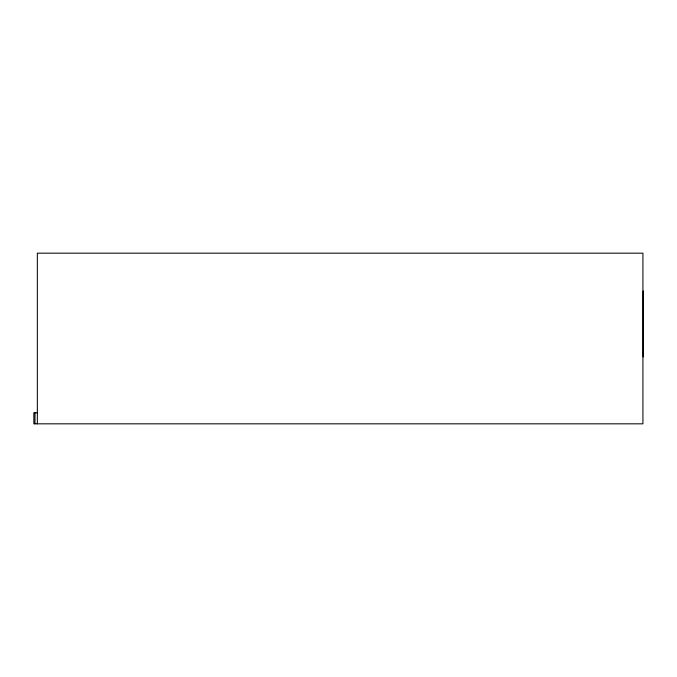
<?xml version="1.0" encoding="UTF-8"?>
<svg xmlns="http://www.w3.org/2000/svg" width="677" height="677" viewBox="0 0 677 677"><rect width="100%" height="100%" fill="white"/><g stroke="black" fill="none" stroke-linecap="round" stroke-linejoin="round"><path stroke-width="1.02" d="M37.447 412.818L33.85 412.818L33.85 423.827L642.922 423.827L642.922 253.173L37.345 253.173L37.345 423.827M643.15 290.941L643.15 356.999M34.976 412.818L34.976 423.827"/></g></svg>
